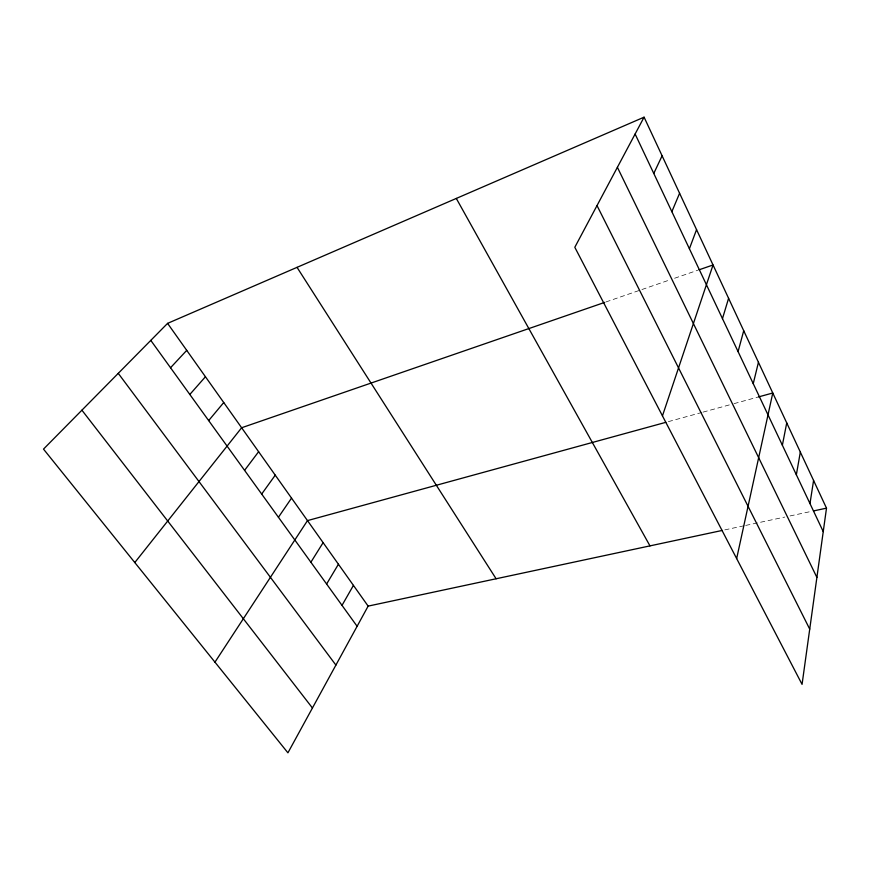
<?xml version="1.0" encoding="UTF-8"?>
<svg xmlns="http://www.w3.org/2000/svg" width="870" height="870" viewBox="0 0 870 870"><rect width="100%" height="100%" fill="white"/><g stroke="black" fill="none" stroke-linecap="round" stroke-linejoin="round"><path stroke-width="0.65" stroke-dasharray="4.35 3.26" d="M605.977 301.944L669.508 280.01M674.609 278.248L697.664 270.287M668.367 421.635L701.818 412.467M703.101 412.108L730.147 404.691M734.019 403.637L758.564 396.905M724.819 529.884L744.394 525.697M745.699 525.426L784.794 517.063M790.014 515.953L810.862 511.495"/><path stroke-width="1.3" d="M826.5 508.156L802.064 684.375L574.809 247.287L644.083 117.178L826.5 508.156L813.472 510.94M809.981 503.567L813.58 480.468M796.354 474.781L800.335 452.063M782.369 445.222L786.73 422.918M736.651 558.573L772.777 393.001L758.564 396.905M753.246 383.67L758.444 362.29M738.075 351.61L743.719 330.73M722.47 318.637L728.592 298.312M662.451 415.871L713.041 264.98L698.947 269.841M689.399 248.744L696.555 229.647M671.857 211.671L679.59 193.27M653.772 173.445L662.103 155.795M722.209 530.439L368.14 606.118L287.926 752.822L43.5 449.105L167.584 323.368L644.083 117.178M342.019 605.368L353.437 585.379M326.609 584.02L338.43 564.228M310.884 562.227L323.118 542.641M214.955 662.157L307.491 520.608L665.789 422.341M278.433 517.258L291.537 498.118M261.685 494.051L275.257 475.161M244.579 470.344L258.618 451.715M134.796 562.553L241.632 427.757L604.704 302.39M208.669 420.58L223.742 402.538M189.823 394.469L205.45 376.743M170.542 367.738L186.735 350.36M81.91 410.183L312.439 707.995M118.266 373.35L335.896 665.082M150.793 340.387L357.113 626.291M167.584 323.368L368.14 606.118M297.04 267.351L496.107 578.768M456.304 198.436L649.977 545.881M597.016 205.581L809.731 629.13M617.395 167.312L816.897 577.408M635.122 134.023L823.248 531.613"/></g></svg>
